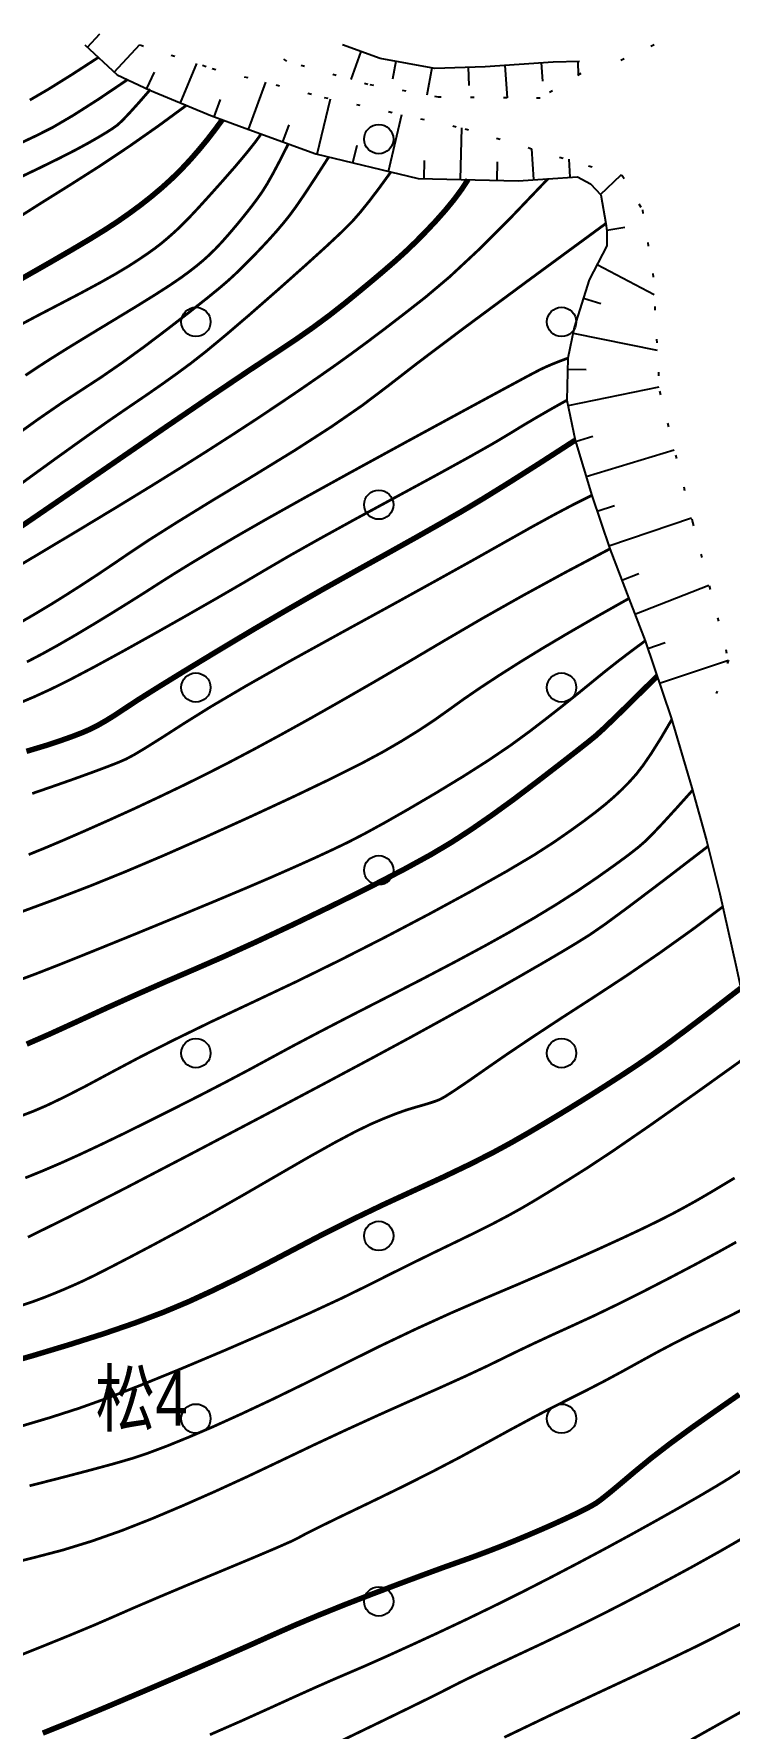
# Model space of a CAD drawing. Extents: x 396500 to 398250, y 1005980 to 1008200.
# Drawn here: x 396611.3 to 396630.31, y 1006753.96 to 1006800.3 of the extents above; entities that cross this region are included whole.
import ezdxf
from ezdxf.enums import TextEntityAlignment as Align

# ---------------------------------------------------------------- set-up
doc = ezdxf.new("R2010")
doc.units = 0
doc.header["$LTSCALE"] = 0.5
doc.linetypes.add('X4', pattern=[1.6, 0, -1.6])
doc.layers.get('0').update_dxf_attribs({"linetype": 'CONTINUOUS'})
doc.layers.add('ASSIST', color=7, linetype='CONTINUOUS', plot=False)
for name, color, linetype in [('DGX', 2, 'CONTINUOUS'), ('DMTZ', 3, 'CONTINUOUS'), ('ZBTZ', 3, 'CONTINUOUS')]:
    doc.layers.add(name, color=color, linetype=linetype)
doc.styles.add('细等线体', font='长等线体_0.TTF', dxfattribs={"width": 0.8})
doc.linetypes.add('10421', pattern='A,2,[150,AAA.SHX,S=1,R=0,X=0,Y=1],1e-11', length=2)

# ---------------------------------------------------------------- blocks, each defined once
blk = doc.blocks.new('gc326')
blk.add_circle((0, 0), 0.8)

msp = doc.modelspace()

# ---------------------------------------------------------------- linework, layer by layer
at = {"layer": 'ASSIST', "linetype": 'X4'}
for points in [[(396614.202, 1006800), (396616.179, 1006799.355), (396619.24, 1006798.565), (396623.091, 1006797.709), (396626.469, 1006796.692), (396627.392, 1006796.43), (396627.941, 1006795.486), (396628.227, 1006793.745), (396628.409, 1006790.527), (396629.314, 1006786.944), (396630.295, 1006783.17), (396629.957, 1006782.256)], [(396626.253, 1006799.214), (396625.142, 1006798.541), (396622.363, 1006798.57), (396620.433, 1006798.921), (396618.213, 1006799.551), (396617.589, 1006800)], [(396628.259, 1006800), (396627.356, 1006799.574)]]:
    msp.add_lwpolyline(points, dxfattribs=at)
at = {"layer": 'DGX', "linetype": 'Continuous', "const_width": 0.075}
for points in [[(396613.075, 1006799.666), (396612.327, 1006799.181), (396611.698, 1006798.789), (396611.188, 1006798.491)], [(396614.487, 1006798.785), (396614.163, 1006798.413), (396613.903, 1006798.126), (396613.708, 1006797.922), (396613.577, 1006797.803), (396613.453, 1006797.715), (396613.279, 1006797.603), (396613.053, 1006797.468), (396612.777, 1006797.31), (396612.428, 1006797.121), (396611.981, 1006796.893), (396611.439, 1006796.627), (396610.8, 1006796.321)], [(396613.867, 1006799.055), (396613.062, 1006798.512), (396612.376, 1006798.074), (396611.808, 1006797.741), (396611.359, 1006797.515), (396610.923, 1006797.309)], [(396615.48, 1006798.354), (396614.709, 1006797.788), (396613.921, 1006797.235), (396613.116, 1006796.696), (396612.291, 1006796.171), (396611.496, 1006795.674), (396610.777, 1006795.217)], [(396617.514, 1006797.564), (396617.343, 1006797.329), (396617.108, 1006797.034), (396616.811, 1006796.68), (396616.45, 1006796.268), (396616.089, 1006795.864), (396615.789, 1006795.534), (396615.551, 1006795.28), (396615.374, 1006795.1), (396615.228, 1006794.959), (396615.08, 1006794.824), (396614.93, 1006794.693), (396614.778, 1006794.566), (396614.608, 1006794.435), (396614.404, 1006794.289), (396614.165, 1006794.127), (396613.891, 1006793.95), (396613.551, 1006793.745), (396613.115, 1006793.499), (396612.583, 1006793.212), (396611.954, 1006792.883), (396611.332, 1006792.559), (396610.82, 1006792.286)], [(396618.257, 1006797.293), (396618.034, 1006796.851), (396617.84, 1006796.484), (396617.675, 1006796.192), (396617.539, 1006795.976), (396617.405, 1006795.786), (396617.246, 1006795.574), (396617.061, 1006795.34), (396616.852, 1006795.084), (396616.638, 1006794.832), (396616.442, 1006794.61), (396616.262, 1006794.419), (396616.098, 1006794.258), (396615.933, 1006794.109), (396615.748, 1006793.955), (396615.543, 1006793.795), (396615.318, 1006793.63), (396615.023, 1006793.429), (396614.611, 1006793.164), (396614.081, 1006792.835), (396613.433, 1006792.442), (396612.775, 1006792.043), (396612.213, 1006791.699), (396611.749, 1006791.408), (396611.382, 1006791.171), (396611.068, 1006790.961)], [(396619.362, 1006796.933), (396619.005, 1006796.378), (396618.707, 1006795.925), (396618.468, 1006795.576), (396618.287, 1006795.329), (396618.124, 1006795.126), (396617.938, 1006794.907), (396617.727, 1006794.672), (396617.493, 1006794.421), (396617.254, 1006794.173), (396617.03, 1006793.948), (396616.821, 1006793.745), (396616.627, 1006793.566), (396616.382, 1006793.355), (396616.02, 1006793.06), (396615.54, 1006792.682), (396614.943, 1006792.219), (396614.306, 1006791.737), (396613.705, 1006791.301), (396613.139, 1006790.91), (396612.609, 1006790.564), (396612.059, 1006790.205), (396611.433, 1006789.773), (396610.73, 1006789.27)], [(396625.36, 1006796.34), (396624.343, 1006795.275), (396623.447, 1006794.381), (396622.67, 1006793.657), (396622.014, 1006793.103), (396621.441, 1006792.655), (396620.913, 1006792.249), (396620.431, 1006791.885), (396619.994, 1006791.563), (396619.558, 1006791.249), (396619.076, 1006790.911), (396618.549, 1006790.547), (396617.976, 1006790.159), (396617.363, 1006789.75), (396616.715, 1006789.327), (396616.032, 1006788.888), (396615.314, 1006788.435), (396614.519, 1006787.941), (396613.607, 1006787.383), (396612.576, 1006786.76), (396611.427, 1006786.072), (396610.303, 1006785.405)], [(396621.062, 1006796.525), (396620.748, 1006796.092), (396620.467, 1006795.722), (396620.22, 1006795.416), (396620.007, 1006795.172), (396619.731, 1006794.896), (396619.298, 1006794.49), (396618.707, 1006793.954), (396617.959, 1006793.288), (396617.191, 1006792.615), (396616.541, 1006792.059), (396616.009, 1006791.618), (396615.596, 1006791.294), (396615.226, 1006791.021), (396614.823, 1006790.732), (396614.386, 1006790.428), (396613.917, 1006790.109), (396613.366, 1006789.731), (396612.686, 1006789.252), (396611.877, 1006788.672), (396610.938, 1006787.99)], [(396626.938, 1006795.112), (396624.778, 1006793.526), (396623.062, 1006792.255), (396621.79, 1006791.297), (396620.961, 1006790.654), (396620.276, 1006790.136), (396619.433, 1006789.554), (396618.433, 1006788.909), (396617.276, 1006788.199), (396616.139, 1006787.513), (396615.2, 1006786.934), (396614.459, 1006786.465), (396613.916, 1006786.104), (396613.474, 1006785.802), (396613.036, 1006785.508), (396612.602, 1006785.224), (396612.172, 1006784.949), (396611.747, 1006784.684), (396611.325, 1006784.431), (396610.908, 1006784.19)], [(396625.906, 1006791.433), (396625.68, 1006791.349), (396625.477, 1006791.268), (396625.296, 1006791.19), (396625.138, 1006791.115), (396624.801, 1006790.938), (396624.087, 1006790.553), (396622.994, 1006789.961), (396621.524, 1006789.162), (396619.986, 1006788.321), (396618.693, 1006787.607), (396617.645, 1006787.02), (396616.841, 1006786.559), (396616.198, 1006786.18), (396615.631, 1006785.84), (396615.141, 1006785.538), (396614.726, 1006785.275), (396614.332, 1006785.021), (396613.901, 1006784.75), (396613.434, 1006784.46), (396612.93, 1006784.152), (396612.424, 1006783.85), (396611.952, 1006783.577), (396611.514, 1006783.335), (396611.109, 1006783.123)], [(396625.878, 1006790.282), (396625.439, 1006790.036), (396625.029, 1006789.799), (396624.649, 1006789.574), (396624.299, 1006789.359), (396623.854, 1006789.094), (396623.189, 1006788.718), (396622.305, 1006788.231), (396621.201, 1006787.632), (396620.068, 1006787.017), (396619.096, 1006786.481), (396618.285, 1006786.024), (396617.636, 1006785.645), (396617.02, 1006785.281), (396616.308, 1006784.868), (396615.501, 1006784.406), (396614.599, 1006783.896), (396613.709, 1006783.4), (396612.942, 1006782.982), (396612.296, 1006782.642), (396611.771, 1006782.381), (396611.289, 1006782.16), (396610.772, 1006781.944)], [(396626.556, 1006787.679), (396626.088, 1006787.445), (396625.542, 1006787.157), (396624.918, 1006786.815), (396624.215, 1006786.419), (396623.377, 1006785.946), (396622.345, 1006785.372), (396621.121, 1006784.696), (396619.703, 1006783.919), (396618.298, 1006783.144), (396617.113, 1006782.472), (396616.147, 1006781.903), (396615.401, 1006781.438), (396614.825, 1006781.067), (396614.369, 1006780.781), (396614.034, 1006780.58), (396613.819, 1006780.465), (396613.612, 1006780.375), (396613.3, 1006780.253), (396612.884, 1006780.098), (396612.362, 1006779.909), (396611.798, 1006779.711), (396611.253, 1006779.523)], [(396627.052, 1006786.215), (396625.843, 1006785.576), (396624.684, 1006784.944), (396623.574, 1006784.318), (396622.515, 1006783.699), (396621.51, 1006783.104), (396620.564, 1006782.551), (396619.677, 1006782.041), (396618.85, 1006781.572), (396618.074, 1006781.142), (396617.341, 1006780.745), (396616.651, 1006780.381), (396616.005, 1006780.051), (396615.372, 1006779.738), (396614.721, 1006779.426), (396614.054, 1006779.113), (396613.369, 1006778.802), (396612.71, 1006778.509), (396612.122, 1006778.253), (396611.604, 1006778.034), (396611.156, 1006777.852)], [(396627.567, 1006784.855), (396626.708, 1006784.371), (396625.927, 1006783.92), (396625.222, 1006783.502), (396624.595, 1006783.118), (396624.032, 1006782.76), (396623.52, 1006782.424), (396623.06, 1006782.109), (396622.65, 1006781.814), (396622.25, 1006781.53), (396621.818, 1006781.244), (396621.354, 1006780.957), (396620.858, 1006780.668), (396620.248, 1006780.34), (396619.441, 1006779.936), (396618.439, 1006779.455), (396617.241, 1006778.898), (396615.994, 1006778.333), (396614.847, 1006777.828), (396613.799, 1006777.384), (396612.851, 1006777), (396611.894, 1006776.632), (396610.817, 1006776.235)], [(396628.021, 1006783.701), (396627.657, 1006783.433), (396627.291, 1006783.154), (396626.922, 1006782.864), (396626.552, 1006782.562), (396626.168, 1006782.249), (396625.757, 1006781.92), (396625.319, 1006781.577), (396624.854, 1006781.22), (396624.336, 1006780.841), (396623.736, 1006780.434), (396623.054, 1006779.999), (396622.291, 1006779.535), (396621.539, 1006779.093), (396620.888, 1006778.722), (396620.338, 1006778.421), (396619.891, 1006778.19), (396619.463, 1006777.985), (396618.974, 1006777.758), (396618.422, 1006777.51), (396617.809, 1006777.24), (396617.093, 1006776.933), (396616.232, 1006776.571), (396615.226, 1006776.154), (396614.075, 1006775.681), (396612.961, 1006775.229), (396612.065, 1006774.869), (396611.386, 1006774.603), (396610.926, 1006774.431)], [(396628.741, 1006781.539), (396628.448, 1006781.04), (396628.188, 1006780.626), (396627.962, 1006780.295), (396627.77, 1006780.047), (396627.586, 1006779.842), (396627.387, 1006779.639), (396627.17, 1006779.436), (396626.937, 1006779.234), (396626.668, 1006779.018), (396626.344, 1006778.773), (396625.965, 1006778.5), (396625.53, 1006778.197), (396624.971, 1006777.836), (396624.217, 1006777.389), (396623.27, 1006776.856), (396622.128, 1006776.236), (396620.896, 1006775.588), (396619.678, 1006774.968), (396618.474, 1006774.376), (396617.283, 1006773.813), (396616.154, 1006773.282), (396615.135, 1006772.785), (396614.224, 1006772.325), (396613.422, 1006771.899), (396612.728, 1006771.526), (396612.139, 1006771.224), (396611.656, 1006770.992), (396611.279, 1006770.83), (396610.951, 1006770.705)], [(396629.313, 1006779.612), (396628.866, 1006779.114), (396628.503, 1006778.717), (396628.224, 1006778.421), (396628.029, 1006778.226), (396627.831, 1006778.054), (396627.542, 1006777.828), (396627.161, 1006777.549), (396626.689, 1006777.214), (396626.154, 1006776.851), (396625.584, 1006776.486), (396624.978, 1006776.118), (396624.336, 1006775.747), (396623.629, 1006775.354), (396622.825, 1006774.922), (396621.924, 1006774.449), (396620.926, 1006773.936), (396619.943, 1006773.433), (396619.089, 1006772.99), (396618.362, 1006772.606), (396617.764, 1006772.282), (396617.199, 1006771.975), (396616.57, 1006771.642), (396615.879, 1006771.284), (396615.124, 1006770.901), (396614.373, 1006770.525), (396613.692, 1006770.189), (396613.079, 1006769.894), (396612.537, 1006769.64), (396612.035, 1006769.414), (396611.544, 1006769.203), (396611.064, 1006769.009)], [(396629.735, 1006778.078), (396628.536, 1006777.157), (396627.596, 1006776.446), (396626.916, 1006775.945), (396626.496, 1006775.655), (396626.162, 1006775.447), (396625.739, 1006775.192), (396625.228, 1006774.892), (396624.628, 1006774.546), (396623.955, 1006774.162), (396623.224, 1006773.751), (396622.433, 1006773.313), (396621.584, 1006772.846), (396620.555, 1006772.29), (396619.228, 1006771.581), (396617.601, 1006770.719), (396615.675, 1006769.706), (396613.787, 1006768.721), (396612.274, 1006767.949), (396611.136, 1006767.388)], [(396630.15, 1006776.432), (396629.299, 1006775.795), (396628.423, 1006775.168), (396627.524, 1006774.551), (396626.6, 1006773.945), (396625.713, 1006773.372), (396624.927, 1006772.854), (396624.239, 1006772.392), (396623.651, 1006771.984), (396623.169, 1006771.647), (396622.798, 1006771.396), (396622.539, 1006771.229), (396622.391, 1006771.149), (396622.281, 1006771.107), (396622.134, 1006771.058), (396621.95, 1006771.003), (396621.73, 1006770.94), (396621.476, 1006770.863), (396621.191, 1006770.761), (396620.877, 1006770.636), (396620.532, 1006770.488), (396620.1, 1006770.279), (396619.524, 1006769.973), (396618.804, 1006769.57), (396617.939, 1006769.07), (396617.028, 1006768.542), (396616.165, 1006768.051), (396615.35, 1006767.6), (396614.585, 1006767.188), (396613.906, 1006766.83), (396613.351, 1006766.542), (396612.921, 1006766.324), (396612.615, 1006766.177), (396612.366, 1006766.065), (396612.108, 1006765.953), (396611.842, 1006765.843), (396611.566, 1006765.733), (396611.272, 1006765.624), (396610.95, 1006765.517)], [(396631.012, 1006772.483), (396629.435, 1006771.353), (396628.147, 1006770.443), (396627.147, 1006769.754), (396626.437, 1006769.284), (396625.9, 1006768.946), (396625.424, 1006768.651), (396625.008, 1006768.398), (396624.651, 1006768.188), (396624.292, 1006767.988), (396623.866, 1006767.763), (396623.373, 1006767.515), (396622.813, 1006767.243), (396622.217, 1006766.955), (396621.616, 1006766.66), (396621.009, 1006766.358), (396620.397, 1006766.05), (396619.694, 1006765.706), (396618.816, 1006765.299), (396617.762, 1006764.83), (396616.533, 1006764.297), (396615.295, 1006763.775), (396614.216, 1006763.336), (396613.295, 1006762.98), (396612.534, 1006762.708), (396611.742, 1006762.453), (396610.728, 1006762.151)], [(396630.464, 1006769.007), (396630.112, 1006768.796), (396629.771, 1006768.591), (396629.432, 1006768.394), (396629.095, 1006768.206), (396628.76, 1006768.026), (396628.385, 1006767.835), (396627.931, 1006767.614), (396627.396, 1006767.363), (396626.781, 1006767.081), (396626.094, 1006766.773), (396625.343, 1006766.444), (396624.526, 1006766.092), (396623.645, 1006765.719), (396622.717, 1006765.317), (396621.757, 1006764.88), (396620.766, 1006764.408), (396619.744, 1006763.9), (396618.746, 1006763.401), (396617.826, 1006762.953), (396616.983, 1006762.557), (396616.219, 1006762.211), (396615.534, 1006761.917), (396614.932, 1006761.672), (396614.411, 1006761.477), (396613.972, 1006761.331), (396613.499, 1006761.194), (396612.877, 1006761.025), (396612.104, 1006760.822), (396611.181, 1006760.586)], [(396630.507, 1006767.253), (396630.016, 1006766.98), (396629.414, 1006766.655), (396628.701, 1006766.28), (396627.956, 1006765.896), (396627.258, 1006765.547), (396626.608, 1006765.233), (396626.004, 1006764.955), (396625.451, 1006764.703), (396624.948, 1006764.469), (396624.497, 1006764.254), (396624.096, 1006764.057), (396623.66, 1006763.845), (396623.101, 1006763.584), (396622.418, 1006763.275), (396621.611, 1006762.917), (396620.738, 1006762.527), (396619.854, 1006762.123), (396618.958, 1006761.705), (396618.052, 1006761.272), (396617.149, 1006760.843), (396616.262, 1006760.436), (396615.392, 1006760.052), (396614.539, 1006759.691), (396613.702, 1006759.361), (396612.883, 1006759.073), (396612.08, 1006758.826), (396611.295, 1006758.621), (396610.557, 1006758.439)], [(396630.95, 1006765.55), (396630.344, 1006765.239), (396629.811, 1006764.98), (396629.316, 1006764.741), (396628.823, 1006764.493), (396628.333, 1006764.234), (396627.846, 1006763.966), (396627.364, 1006763.7), (396626.89, 1006763.445), (396626.424, 1006763.204), (396625.967, 1006762.975), (396625.483, 1006762.731), (396624.939, 1006762.447), (396624.335, 1006762.122), (396623.669, 1006761.757), (396622.949, 1006761.366), (396622.181, 1006760.965), (396621.363, 1006760.554), (396620.498, 1006760.133), (396619.708, 1006759.754), (396619.12, 1006759.467), (396618.734, 1006759.274), (396618.549, 1006759.173), (396618.353, 1006759.074), (396617.931, 1006758.888), (396617.284, 1006758.613), (396616.412, 1006758.25), (396615.492, 1006757.868), (396614.701, 1006757.535), (396614.039, 1006757.252), (396613.506, 1006757.018), (396612.967, 1006756.784), (396612.289, 1006756.501), (396611.47, 1006756.169), (396610.512, 1006755.787)], [(396630.715, 1006761.051), (396630.305, 1006760.785), (396629.95, 1006760.569), (396629.501, 1006760.304), (396628.957, 1006759.992), (396628.319, 1006759.633), (396627.625, 1006759.248), (396626.912, 1006758.861), (396626.18, 1006758.471), (396625.429, 1006758.078), (396624.664, 1006757.686), (396623.892, 1006757.302), (396623.112, 1006756.924), (396622.325, 1006756.553), (396621.582, 1006756.211), (396620.938, 1006755.918), (396620.392, 1006755.675), (396619.945, 1006755.483), (396619.508, 1006755.296), (396618.996, 1006755.07), (396618.407, 1006754.805), (396617.742, 1006754.502), (396616.983, 1006754.159), (396616.113, 1006753.778)], [(396633.562, 1006760.844), (396632.169, 1006760.018), (396630.993, 1006759.33), (396630.035, 1006758.779), (396629.293, 1006758.365), (396628.673, 1006758.03), (396628.078, 1006757.713), (396627.509, 1006757.415), (396626.964, 1006757.135), (396626.413, 1006756.859), (396625.823, 1006756.571), (396625.195, 1006756.27), (396624.527, 1006755.957), (396623.894, 1006755.661), (396623.368, 1006755.41), (396622.949, 1006755.206), (396622.639, 1006755.047), (396622.249, 1006754.849), (396621.593, 1006754.526), (396620.672, 1006754.078), (396619.486, 1006753.505)], [(396634.058, 1006758.395), (396633.72, 1006758.267), (396633.273, 1006758.076), (396632.717, 1006757.822), (396632.052, 1006757.505), (396631.377, 1006757.177), (396630.794, 1006756.889), (396630.301, 1006756.642), (396629.899, 1006756.435), (396629.431, 1006756.2), (396628.741, 1006755.867), (396627.828, 1006755.436), (396626.694, 1006754.907), (396625.439, 1006754.318), (396624.166, 1006753.707)], [(396630.933, 1006754.564), (396630.122, 1006754.114), (396629.279, 1006753.641)]]:
    msp.add_lwpolyline(points, dxfattribs=at)
at = {"layer": 'DGX', "color": 3, "linetype": 'Continuous', "lineweight": -2, "const_width": 0.15}
for points in [[(396616.452, 1006797.953), (396616.248, 1006797.676), (396616.036, 1006797.401), (396615.813, 1006797.131), (396615.581, 1006796.864), (396615.337, 1006796.603), (396615.078, 1006796.347), (396614.804, 1006796.098), (396614.516, 1006795.855), (396614.215, 1006795.618), (396613.903, 1006795.388), (396613.581, 1006795.163), (396613.248, 1006794.946), (396612.849, 1006794.699), (396612.329, 1006794.391), (396611.687, 1006794.019), (396610.925, 1006793.585)], [(396623.172, 1006796.316), (396623, 1006796.052), (396622.795, 1006795.774), (396622.557, 1006795.483), (396622.286, 1006795.177), (396622, 1006794.874), (396621.719, 1006794.59), (396621.443, 1006794.326), (396621.172, 1006794.081), (396620.886, 1006793.834), (396620.565, 1006793.562), (396620.207, 1006793.265), (396619.815, 1006792.943), (396619.386, 1006792.606), (396618.922, 1006792.263), (396618.421, 1006791.913), (396617.883, 1006791.556), (396617.183, 1006791.094), (396616.194, 1006790.427), (396614.916, 1006789.554), (396613.349, 1006788.476), (396611.816, 1006787.421), (396610.639, 1006786.615)], [(396626.102, 1006789.186), (396625.127, 1006788.556), (396624.282, 1006788.02), (396623.568, 1006787.578), (396622.984, 1006787.23), (396622.416, 1006786.905), (396621.748, 1006786.527), (396620.982, 1006786.099), (396620.116, 1006785.619), (396619.191, 1006785.102), (396618.247, 1006784.561), (396617.284, 1006783.998), (396616.303, 1006783.411), (396615.401, 1006782.864), (396614.68, 1006782.42), (396614.137, 1006782.079), (396613.775, 1006781.84), (396613.512, 1006781.665), (396613.269, 1006781.515), (396613.047, 1006781.388), (396612.845, 1006781.285), (396612.624, 1006781.189), (396612.344, 1006781.081), (396612.005, 1006780.961), (396611.607, 1006780.83), (396611.095, 1006780.677)], [(396628.345, 1006782.733), (396627.71, 1006782.105), (396627.219, 1006781.623), (396626.872, 1006781.29), (396626.667, 1006781.103), (396626.468, 1006780.941), (396626.136, 1006780.679), (396625.671, 1006780.317), (396625.073, 1006779.856), (396624.43, 1006779.369), (396623.826, 1006778.931), (396623.263, 1006778.541), (396622.741, 1006778.2), (396622.16, 1006777.853), (396621.421, 1006777.448), (396620.526, 1006776.985), (396619.473, 1006776.462), (396618.386, 1006775.938), (396617.388, 1006775.47), (396616.48, 1006775.058), (396615.661, 1006774.701), (396614.882, 1006774.366), (396614.094, 1006774.019), (396613.297, 1006773.661), (396612.491, 1006773.29), (396611.738, 1006772.946), (396611.102, 1006772.668)], [(396630.629, 1006774.198), (396629.823, 1006773.575), (396629.145, 1006773.061), (396628.598, 1006772.654), (396628.179, 1006772.355), (396627.802, 1006772.098), (396627.379, 1006771.818), (396626.91, 1006771.516), (396626.394, 1006771.19), (396625.863, 1006770.862), (396625.346, 1006770.55), (396624.845, 1006770.254), (396624.359, 1006769.975), (396623.834, 1006769.69), (396623.215, 1006769.377), (396622.502, 1006769.035), (396621.696, 1006768.664), (396620.849, 1006768.274), (396620.015, 1006767.873), (396619.195, 1006767.462), (396618.388, 1006767.04), (396617.609, 1006766.631), (396616.873, 1006766.259), (396616.18, 1006765.923), (396615.529, 1006765.623), (396614.851, 1006765.338), (396614.075, 1006765.045), (396613.201, 1006764.744), (396612.229, 1006764.435), (396611.274, 1006764.148), (396610.453, 1006763.913)], [(396630.593, 1006763.087), (396629.956, 1006762.644), (396629.297, 1006762.18), (396628.705, 1006761.746), (396628.18, 1006761.341), (396627.722, 1006760.965), (396627.339, 1006760.641), (396627.038, 1006760.391), (396626.818, 1006760.216), (396626.68, 1006760.115), (396626.555, 1006760.041), (396626.374, 1006759.945), (396626.137, 1006759.828), (396625.843, 1006759.69), (396625.514, 1006759.54), (396625.169, 1006759.388), (396624.809, 1006759.234), (396624.433, 1006759.077), (396624.051, 1006758.923), (396623.67, 1006758.776), (396623.292, 1006758.635), (396622.915, 1006758.501), (396622.485, 1006758.348), (396621.949, 1006758.151), (396621.306, 1006757.911), (396620.556, 1006757.627), (396619.783, 1006757.328), (396619.074, 1006757.042), (396618.428, 1006756.771), (396617.846, 1006756.514), (396617.217, 1006756.232), (396616.433, 1006755.887), (396615.494, 1006755.479), (396614.4, 1006755.009), (396613.301, 1006754.543), (396612.349, 1006754.147), (396611.542, 1006753.822)]]:
    msp.add_lwpolyline(points, dxfattribs=at)
at = {"layer": 'DMTZ', "linetype": 'Continuous'}
for p, q in [((396612.763, 1006799.934), (396613.102, 1006800.302)), ((396613.498, 1006799.256), (396614.196, 1006800.012)), ((396620.238, 1006799.821), (396619.964, 1006799.054)), ((396614.385, 1006798.805), (396614.596, 1006799.258)), ((396615.306, 1006798.416), (396615.756, 1006799.492)), ((396621.198, 1006799.553), (396621.109, 1006799.061)), ((396622.182, 1006799.374), (396622.046, 1006798.628)), ((396623.18, 1006799.387), (396623.196, 1006798.888)), ((396624.179, 1006799.439), (396624.239, 1006798.55)), ((396625.177, 1006799.507), (396625.211, 1006799.008)), ((396626.176, 1006799.545), (396626.184, 1006799.172)), ((396617.169, 1006797.69), (396617.64, 1006798.978)), ((396616.23, 1006798.034), (396616.402, 1006798.504)), ((396619.049, 1006797.008), (396619.414, 1006798.526)), ((396618.109, 1006797.347), (396618.28, 1006797.817)), ((396620.994, 1006796.541), (396621.366, 1006798.092)), ((396622.97, 1006796.32), (396623.001, 1006797.729)), ((396620.021, 1006796.775), (396620.138, 1006797.261)), ((396621.971, 1006796.342), (396621.981, 1006796.841)), ((396624.969, 1006796.314), (396624.913, 1006797.161)), ((396625.967, 1006796.38), (396625.934, 1006796.879)), ((396623.97, 1006796.298), (396623.981, 1006796.798)), ((396626.793, 1006795.911), (396627.356, 1006796.44)), ((396626.969, 1006794.929), (396627.462, 1006795.014)), ((396626.705, 1006793.996), (396628.26, 1006793.171)), ((396626.327, 1006793.075), (396626.804, 1006792.927)), ((396626.046, 1006792.116), (396628.346, 1006791.647)), ((396625.899, 1006791.13), (396626.399, 1006791.118)), ((396625.908, 1006790.134), (396628.402, 1006790.643)), ((396626.111, 1006789.155), (396626.59, 1006789.299)), ((396626.4, 1006788.197), (396628.814, 1006788.924)), ((396626.703, 1006787.244), (396627.177, 1006787.405)), ((396627.024, 1006786.297), (396629.284, 1006787.064)), ((396627.375, 1006785.361), (396627.843, 1006785.538)), ((396627.735, 1006784.428), (396629.76, 1006785.226)), ((396628.091, 1006783.494), (396628.565, 1006783.652)), ((396628.407, 1006782.545), (396630.293, 1006783.174))]:
    msp.add_line(p, q, dxfattribs=at)
for points in [[(396612.692, 1006800), (396613.581, 1006799.179), (396614.471, 1006798.765), (396616.135, 1006798.069), (396617.079, 1006797.723), (396619.008, 1006797.018), (396621.811, 1006796.345), (396624.542, 1006796.286), (396626.162, 1006796.392), (396626.518, 1006796.203), (396626.804, 1006795.899), (396626.938, 1006795.112), (396626.972, 1006794.911), (396626.973, 1006794.502), (396626.482, 1006793.576), (396626.077, 1006792.267), (396625.906, 1006791.433), (396625.878, 1006790.282), (396626.102, 1006789.186), (396626.556, 1006787.679), (396627.052, 1006786.215), (396627.567, 1006784.855), (396628.021, 1006783.701), (396628.724, 1006781.596)], [(396626.218, 1006799.546), (396625.503, 1006799.529), (396623.642, 1006799.402), (396622.269, 1006799.358), (396620.77, 1006799.631), (396619.737, 1006800)]]:
    msp.add_lwpolyline(points, dxfattribs=at)
at = {"layer": 'DMTZ', "linetype": '10421'}
msp.add_lwpolyline([(396628.724, 1006781.596), (396629.293, 1006779.679), (396629.695, 1006778.235), (396630.062, 1006776.78), (396630.498, 1006774.828), (396630.92, 1006772.873), (396631.65, 1006769.653), (396632.226, 1006767.018), (396632.554, 1006765.554), (396632.877, 1006764.089), (396633.196, 1006762.623), (396633.699, 1006760.181), (396634.225, 1006757.566)], dxfattribs=at)

# ---------------------------------------------------------------- block references
at = {"layer": 'ZBTZ', "linetype": 'Continuous', "xscale": 0.5, "yscale": 0.5}
for p in [(396620.731, 1006797.423), (396615.731, 1006792.423), (396625.731, 1006792.423), (396620.731, 1006787.423), (396615.731, 1006782.423), (396625.731, 1006782.423), (396620.731, 1006777.423), (396615.731, 1006772.423), (396625.731, 1006772.423), (396620.731, 1006767.423), (396615.731, 1006762.423), (396625.731, 1006762.423), (396620.731, 1006757.423)]:
    msp.add_blockref('gc326', p, dxfattribs=at)

# ---------------------------------------------------------------- texts
at = {"layer": 'ZBTZ', "linetype": 'Continuous', "style": '细等线体', "width": 0.8}
msp.add_text('松4', height=1.5, dxfattribs=at).set_placement((396614.246, 1006763.006), align=Align.MIDDLE)

doc.saveas('drawing.dxf')
